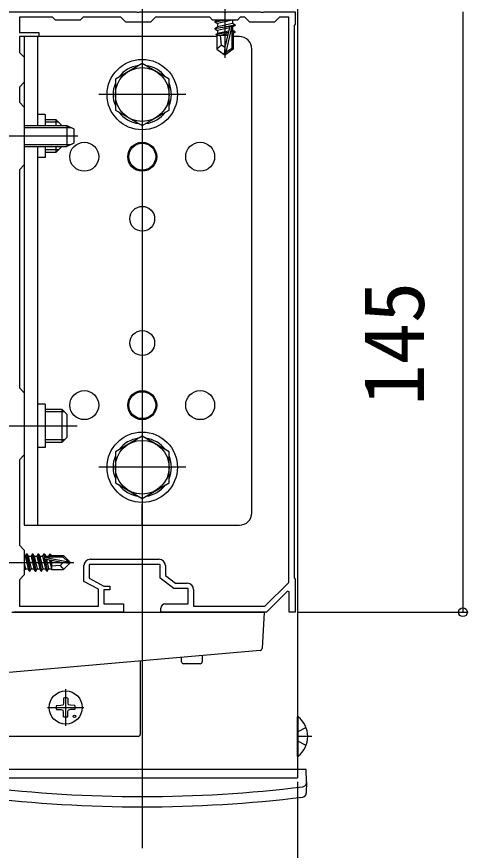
# Model space of a CAD drawing. Units: millimetres, scale not verified. Extents: x -875 to 875, y -1305 to 1298.
# Drawn here: x 569.6 to 678.6, y -892.4 to -691.1 of the extents above; entities that cross this region are included whole.
import ezdxf
from ezdxf.enums import TextEntityAlignment as Align

# ---------------------------------------------------------------- set-up
doc = ezdxf.new("R2010")
doc.units = ezdxf.units.MM
doc.header["$LTSCALE"] = 8
for name, color, linetype in [('0-2_YKK_11', 7, 'Continuous'), ('0-4_YKK_12', 2, 'Continuous'), ('0-5_YKK_13', 4, 'Continuous'), ('0-6_YKK_D', 6, 'Continuous')]:
    doc.layers.add(name, color=color, linetype=linetype)
doc.styles.add('ＭＳ ゴシック', font='')
doc.styles.get('ＭＳ ゴシック').set_extended_font_data('MS Gothic')

msp = doc.modelspace()

# ---------------------------------------------------------------- linework, layer by layer
at = {"layer": '0-2_YKK_11'}
msp.add_line((587.4, -822.1), (604.1, -822.1), dxfattribs=at)
for points in [[(565, -689.9), (598.542, -689.9), (598.725, -690.02), (599.275, -690.02), (599.458, -689.9), (619.542, -689.9), (619.725, -690.02), (620.275, -690.02), (620.458, -689.9), (628.542, -689.9), (628.725, -690.02), (629.275, -690.02), (629.458, -689.9), (637, -689.9), (637, -692.9), (636.7, -693.2)], [(635.4, -827.757), (635.4, -691.2), (633.2, -691.2), (632, -692.4), (626, -692.4), (624.8, -691.2), (623.7, -691.2), (623, -691.9), (617, -691.9), (616.3, -691.2), (603.2, -691.2), (602, -692.4), (596, -692.4), (594.8, -691.2), (585.7, -691.2), (585, -691.9), (579, -691.9), (578.3, -691.2), (570.3, -691.2), (570.3, -694.9), (575, -694.9), (575, -695.9), (570.3, -695.9), (570.3, -699.7), (571.5, -700.9), (571.5, -706.9), (570.3, -708.1), (570.3, -711.7), (571.5, -712.9), (571.5, -726.9), (570.3, -728.1), (570.3, -780.7), (571.5, -781.9), (571.5, -796.9), (570.3, -798.1), (570.3, -818.7), (571.5, -819.9), (571.5, -825.9), (570.3, -827.1), (570.3, -833.4)], [(636.7, -693.2), (636.7, -826.6), (637, -826.9), (637, -834.9), (635.5, -834.9), (635.5, -830), (635.132, -829.846), (630, -834.9), (604.5, -834.9), (604.5, -833.9)], [(605.5, -832.9), (611.1, -832.9), (611.1, -829.2), (607.6, -829.2), (604.3, -826.7), (604.3, -823.4), (587.2, -823.4), (587.2, -826.7), (590.7, -828.6), (592.2, -828.6), (592.2, -829.5), (590.7, -829.5), (590.7, -832.9), (595.5, -832.9), (595.5, -834.9), (569, -834.9)], [(570.3, -833.4), (589.4, -833.4), (589.4, -829.373), (585.9, -827.473), (585.9, -823.6)], [(605.6, -823.6), (605.6, -826.054), (608.037, -827.9), (610.9, -827.9)], [(612.4, -829.4), (612.4, -833.4), (629.67, -833.4), (635.4, -827.757)]]:
    msp.add_lwpolyline(points, dxfattribs=at)
for centre, radius, start, end in [((587.4, -823.6), 1.5, 90.00001, 179.99999), ((604.1, -823.6), 1.5, 0.00001, 89.99999), ((610.9, -829.4), 1.5, 0.00001, 89.99999), ((605.5, -833.9), 1, 90.00001, 179.99999)]:
    msp.add_arc(centre, radius, start, end, dxfattribs=at)
at = {"layer": '0-4_YKK_12'}
for p, q in [((600, -237.9), (600, -891.9)), ((637.5, -256.9), (637.5, -874.9)), ((610.5, -709.9), (589.5, -709.9)), ((610.5, -799.9), (589.5, -799.9)), ((562.5, -874.9), (637.5, -874.9))]:
    msp.add_line(p, q, dxfattribs=at)
at = {"layer": '0-5_YKK_13'}
for p, q in [((620, -679.956), (620, -701.029)), ((620.374, -691.9), (617.528, -692.374)), ((617.528, -692.257), (619.668, -691.9)), ((617.528, -692.257), (618.146, -691.9)), ((617.528, -692.257), (617.528, -692.374)), ((617.528, -692.374), (618.176, -692.748)), ((621.824, -691.924), (621.824, -692.707)), ((617.528, -693.904), (622.472, -693.081)), ((622.472, -693.198), (617.528, -694.022)), ((617.528, -693.904), (618.176, -693.531)), ((617.528, -693.904), (617.528, -694.022)), ((617.528, -694.022), (618.176, -694.396)), ((621.824, -692.707), (618.176, -693.531)), ((618.176, -692.748), (618.176, -693.531)), ((621.065, -693.743), (618.176, -694.396)), ((618.176, -694.396), (618.176, -695.179)), ((621.071, -693.72), (620, -698.429)), ((621.581, -693.599), (620.177, -699.776)), ((621.824, -694.355), (621.644, -694.395)), ((622.472, -693.081), (621.824, -692.707)), ((621.824, -693.572), (621.824, -694.355)), ((622.354, -694.66), (621.824, -694.355)), ((622.472, -693.081), (622.472, -693.198)), ((571.5, -695.9), (571.5, -813.9)), ((617.999, -695.9), (571.5, -695.9)), ((574.7, -695.9), (574.7, -717.4)), ((600, -695.9), (600, -700.9)), ((620.798, -694.917), (617.764, -695.416)), ((617.764, -695.416), (618.176, -695.179)), ((617.999, -695.528), (617.764, -695.416)), ((617.999, -695.528), (617.999, -698.971)), ((620.641, -695.611), (617.999, -695.611)), ((620.878, -694.568), (618.176, -695.179)), ((620.727, -695.23), (618.766, -695.611)), ((622.354, -694.66), (621.648, -694.777)), ((622.354, -694.914), (621.648, -695.051)), ((622.001, -695.611), (621.648, -695.611)), ((622.001, -695.118), (622.001, -698.971)), ((623.5, -695.9), (622.001, -695.9)), ((622.354, -694.66), (622.354, -694.914)), ((619.176, -697.965), (617.999, -698.971)), ((620, -698.429), (619.823, -700.202)), ((620, -698.429), (620, -700.202)), ((617.999, -698.971), (619.823, -700.202)), ((619.823, -700.202), (620.177, -700.202)), ((622.001, -698.971), (620.177, -700.202)), ((620.177, -699.776), (620.177, -700.202)), ((622.001, -698.971), (621.648, -698.783)), ((626.5, -810.9), (626.5, -698.9)), ((576.5, -714.7), (574.7, -714.7)), ((576.5, -714.7), (576.5, -717.4)), ((576.5, -715.9), (579.1, -715.9)), ((579.748, -716.548), (576.5, -716.548)), ((579.1, -715.9), (579.1, -717.4)), ((580.3, -717.1), (579.1, -715.9)), ((571.5, -717.4), (581.8, -717.4)), ((571.5, -717.833), (582.72, -717.833)), ((580.3, -717.1), (580.3, -717.4)), ((581.8, -717.4), (581.8, -722.4)), ((556.3, -719.9), (582.8, -719.9)), ((562.996, -719.9), (584.413, -719.9)), ((571.5, -721.967), (582.72, -721.967)), ((571.5, -722.4), (581.8, -722.4)), ((574.7, -722.4), (574.7, -813.9)), ((576.5, -722.4), (576.5, -725.1)), ((579.1, -722.4), (579.1, -723.9)), ((580.3, -722.7), (579.1, -723.9)), ((580.3, -722.4), (580.3, -722.7)), ((583.5, -721.6), (581.8, -722.4)), ((579.748, -723.252), (576.5, -723.252)), ((579.1, -723.9), (576.5, -723.9)), ((576.5, -725.1), (574.7, -725.1)), ((576.5, -784.7), (574.7, -784.7)), ((576.5, -784.7), (576.5, -795.1)), ((576.5, -785.9), (580.6, -785.9)), ((581.248, -786.548), (576.5, -786.548)), ((580.6, -785.9), (580.6, -793.9)), ((581.8, -787.1), (580.6, -785.9)), ((581.8, -787.1), (581.8, -792.7)), ((557.8, -789.9), (584.3, -789.9)), ((581.8, -792.7), (580.6, -793.9)), ((576.5, -795.1), (574.7, -795.1)), ((581.248, -793.252), (576.5, -793.252)), ((580.6, -793.9), (576.5, -793.9)), ((600, -813.9), (600, -808.9)), ((571.5, -813.9), (623.5, -813.9)), ((571.5, -821.35), (571.732, -821.35)), ((572.05, -820.8), (571.732, -821.35)), ((571.732, -821.35), (572.432, -824.45)), ((572.75, -825), (572.05, -820.8)), ((572.05, -820.8), (572.15, -820.8)), ((572.15, -820.8), (572.85, -825)), ((572.468, -821.35), (573.132, -821.35)), ((573.45, -820.8), (573.132, -821.35)), ((573.132, -821.35), (573.832, -824.45)), ((574.15, -825), (573.45, -820.8)), ((573.45, -820.8), (573.55, -820.8)), ((573.55, -820.8), (574.25, -825)), ((573.868, -821.35), (574.532, -821.35)), ((574.85, -820.8), (574.532, -821.35)), ((574.532, -821.35), (575.232, -824.45)), ((575.55, -825), (574.85, -820.8)), ((574.85, -820.8), (574.95, -820.8)), ((574.95, -820.8), (575.65, -825)), ((575.268, -821.35), (575.932, -821.35)), ((576.25, -820.8), (575.932, -821.35)), ((575.932, -821.35), (576.632, -824.45)), ((576.378, -821.568), (576.25, -820.8)), ((576.25, -820.8), (576.35, -820.8)), ((576.35, -820.8), (576.469, -821.513)), ((576.668, -821.35), (577.332, -821.35)), ((577.592, -820.9), (577.332, -821.35)), ((577.332, -821.35), (577.367, -821.503)), ((577.592, -820.9), (577.808, -820.9)), ((577.592, -820.9), (577.691, -821.5)), ((577.808, -820.9), (577.981, -821.2)), ((577.808, -820.9), (577.924, -821.5)), ((577.981, -821.2), (580.95, -821.2)), ((578.1, -821.2), (578.1, -821.5)), ((582.5, -822.75), (580.95, -821.2)), ((562.6, -822.9), (583.5, -822.9)), ((571.418, -822.9), (571.768, -824.45)), ((576.377, -821.568), (582.076, -822.75)), ((576.95, -825), (576.446, -821.974)), ((576.493, -821.99), (580.878, -822.9)), ((576.548, -821.5), (580.826, -821.5)), ((576.55, -822.002), (577.05, -825)), ((576.828, -822.06), (577.368, -824.45)), ((577.525, -822.205), (578.032, -824.45)), ((577.817, -822.265), (578.1, -823.983)), ((578.084, -822.32), (578.1, -822.404)), ((578.1, -822.324), (578.1, -824.6)), ((580.826, -821.5), (582.076, -822.75)), ((580.878, -822.9), (582.5, -822.9)), ((580.878, -822.9), (582.5, -823.05)), ((582.5, -823.05), (580.95, -824.6)), ((582.076, -822.75), (582.5, -822.75)), ((582.5, -823.05), (582.5, -822.75)), ((571.5, -824.913), (571.768, -824.45)), ((571.768, -824.45), (572.432, -824.45)), ((572.75, -825), (572.432, -824.45)), ((572.75, -825), (572.85, -825)), ((572.85, -825), (573.168, -824.45)), ((573.168, -824.45), (573.832, -824.45)), ((574.15, -825), (573.832, -824.45)), ((574.15, -825), (574.25, -825)), ((574.25, -825), (574.568, -824.45)), ((574.568, -824.45), (575.232, -824.45)), ((575.55, -825), (575.232, -824.45)), ((575.55, -825), (575.65, -825)), ((575.65, -825), (575.968, -824.45)), ((575.968, -824.45), (576.632, -824.45)), ((576.95, -825), (576.632, -824.45)), ((576.95, -825), (577.05, -825)), ((577.05, -825), (577.368, -824.45)), ((577.368, -824.45), (578.032, -824.45)), ((578.1, -824.6), (578.032, -824.45)), ((578.1, -824.6), (580.95, -824.6)), ((580.147, -823.643), (580.95, -824.6)), ((568.5, -834.9), (629.001, -834.9)), ((629.5, -834.9), (628.964, -843.657)), ((629.001, -834.9), (629.5, -834.9)), ((628.509, -844.125), (562.499, -849.9)), ((614.5, -845.351), (614.5, -846.851)), ((599.5, -846.663), (599.5, -864.4)), ((609.5, -846.851), (609.5, -845.788)), ((614, -847.351), (610, -847.351)), ((581.5, -862.3), (581.5, -853.5)), ((579.255, -857.4), (580.363, -857.381)), ((580.363, -857.381), (580.88, -857.28)), ((580.981, -856.763), (580.88, -857.28)), ((581, -855.655), (580.981, -856.763)), ((582, -855.655), (582.019, -856.763)), ((582.019, -856.763), (582.12, -857.28)), ((582.637, -857.381), (582.12, -857.28)), ((583.745, -857.4), (582.637, -857.381)), ((577.1, -857.9), (585.9, -857.9)), ((579.255, -858.4), (580.363, -858.419)), ((580.363, -858.419), (580.88, -858.52)), ((580.981, -859.037), (580.88, -858.52)), ((581, -860.145), (580.981, -859.037)), ((582, -860.145), (582.019, -859.037)), ((582.019, -859.037), (582.12, -858.52)), ((582.637, -858.419), (582.12, -858.52)), ((583.745, -858.4), (582.637, -858.419)), ((637.5, -869.65), (637.5, -860.15)), ((637.727, -860.15), (637.5, -860.15)), ((637.727, -869.65), (637.727, -860.15)), ((639.609, -862.75), (637.593, -863.755)), ((599, -864.9), (561.97, -864.9)), ((637.593, -863.755), (637.5, -863.93)), ((641, -864.9), (637.5, -864.9)), ((637.593, -866.045), (637.5, -865.87)), ((639.609, -867.05), (637.593, -866.045)), ((637.727, -869.65), (637.5, -869.65)), ((639.648, -872.9), (560.352, -872.9)), ((639.7, -875.9), (639.648, -872.9)), ((639.7, -875.9), (639.653, -878.567))]:
    msp.add_line(p, q, dxfattribs=at)
for points in [[(621.866, -691.9), (621.824, -691.924), (618.176, -692.748)], [(621.648, -693.785), (621.648, -698.783), (620.177, -699.776)], [(622.472, -693.198), (621.824, -693.572), (621.599, -693.623)], [(620, -698.555), (619.176, -697.965), (618.941, -695.611)], [(622.354, -694.914), (621.824, -695.22), (621.648, -695.26)], [(581.8, -717.4), (583.5, -718.2), (583.5, -721.6)], [(572.15, -820.8), (572.468, -821.35), (573.168, -824.45)], [(573.55, -820.8), (573.868, -821.35), (574.568, -824.45)], [(574.95, -820.8), (575.268, -821.35), (575.968, -824.45)], [(576.35, -820.8), (576.668, -821.35), (576.701, -821.5)], [(580.878, -822.9), (580.147, -823.643), (578.1, -823.8)]]:
    msp.add_lwpolyline(points, dxfattribs=at)
for points in [[(600, -702.394), (593.5, -706.147), (593.5, -713.653), (600, -717.406), (606.5, -713.653), (606.5, -706.147)], [(600, -792.394), (593.5, -796.147), (593.5, -803.653), (600, -807.406), (606.5, -803.653), (606.5, -796.147)]]:
    msp.add_lwpolyline(points, close=True, dxfattribs=at)
for centre, radius in [((600, -709.9), 8.5), ((600, -709.9), 6.5), ((586, -724.9), 3.5), ((600, -724.9), 3.5), ((600, -724.9), 3.25), ((614, -724.9), 3.5), ((600, -739.9), 3), ((600, -769.9), 3), ((586, -784.9), 3.5), ((600, -784.9), 3.5), ((600, -784.9), 3.25), ((614, -784.9), 3.5), ((600, -799.9), 8.5), ((600, -799.9), 6.5), ((581.5, -857.9), 4), ((583.621, -860.021), 0.3)]:
    msp.add_circle(centre, radius, dxfattribs=at)
for centre, radius, start, end in [((621.356, -693.785), 0.292, 0, 167.19096), ((623.5, -698.9), 3, 0, 90), ((600, -709.9), 7.05, 97.21814, 142.78186), ((600, -709.9), 7.05, 37.21814, 82.78186), ((600, -709.9), 7.05, 157.21814, 202.78186), ((600, -709.9), 7.05, 337.21814, 22.78186), ((600, -709.9), 7.05, 217.21814, 262.78186), ((600, -709.9), 7.05, 277.21814, 322.78186), ((600, -799.9), 7.05, 97.21814, 142.78186), ((600, -799.9), 7.05, 37.21814, 82.78186), ((600, -799.9), 7.05, 157.21814, 202.78186), ((600, -799.9), 7.05, 337.21814, 22.78186), ((600, -799.9), 7.05, 217.21814, 262.78186), ((600, -799.9), 7.05, 277.21814, 322.78186), ((623.5, -810.9), 3, 270, 0), ((576.548, -821.748), 0.248, 90, 257.19096), ((628.465, -843.627), 0.5, 275, 356.5), ((610, -846.851), 0.5, 180, 270), ((614, -846.851), 0.5, 270, 0), ((581.5, -857.9), 2.3, 167.44414, 192.55586), ((581.5, -857.9), 2.3, 77.44414, 102.55586), ((581.5, -857.9), 2.3, 347.44414, 12.55586), ((581.5, -857.9), 2.3, 257.44414, 282.55586), ((633.9, -864.9), 6.1, 308.85935, 51.14065), ((599, -864.4), 0.5, 270, 0), ((600, -561.9), 317.528, 262.97773, 277.02227), ((638.697, -876.053), 1, 277.02227, 359), ((600, -561.9), 320, 263.0403, 276.9597), ((638.654, -878.549), 1, 276.9597, 359)]:
    msp.add_arc(centre, radius, start, end, dxfattribs=at)
at = {"layer": '0-6_YKK_D'}
for p, q in [((677.5, -689.9), (677.5, -694.2)), ((677.5, -689.9), (677.5, -834.9)), ((637.7, -834.9), (678.5, -834.9)), ((637.5, -875.9), (637.5, -1197.9))]:
    msp.add_line(p, q, dxfattribs=at)
msp.add_circle((677.5, -834.9), 1.075, dxfattribs=at)

# ---------------------------------------------------------------- texts
at = {"layer": '0-6_YKK_D', "style": 'ＭＳ ゴシック'}
msp.add_text('145', height=14.66, rotation=90, dxfattribs=at).set_placement((672.5, -785.014), align=Align.BOTTOM_LEFT)

doc.saveas('drawing.dxf')
